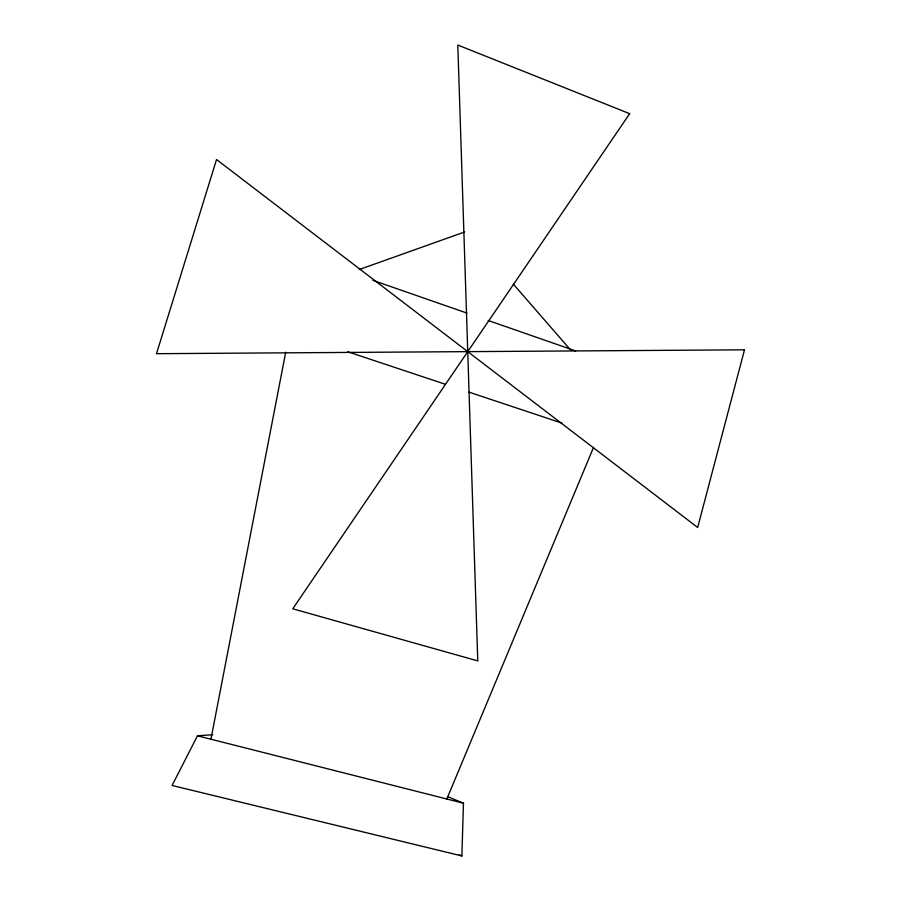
<?xml version="1.0" encoding="UTF-8"?>
<svg xmlns="http://www.w3.org/2000/svg" width="901" height="901" viewBox="0 0 901 901"><rect width="100%" height="100%" fill="white"/><g stroke="black" fill="none" stroke-linecap="round" stroke-linejoin="round"><path stroke-width="1.35" d="M212.782 734.72L197.465 735.802L172.08 785.469L461.875 855.95L463.474 803.219L447.977 796.766M210.857 739.62L285.707 352.223M446.795 799.074L593.522 447.448M359.285 269.523L464.578 231.996M197.465 735.802L463.474 803.219M347.752 351.762L444.97 384.141M468.948 392.126L562.168 423.188M372.834 280.324L466.932 313.086M488.128 320.474L575.604 350.928M459.307 854.79L461.875 855.95M513.232 284.006L570.299 349.667M744.496 349.825L697.667 527.479L216.533 159.522L156.504 353.688L744.496 349.825M629.675 113.672L292.769 608.794L477.767 660.906L457.809 45.05L629.675 113.672"/></g></svg>
